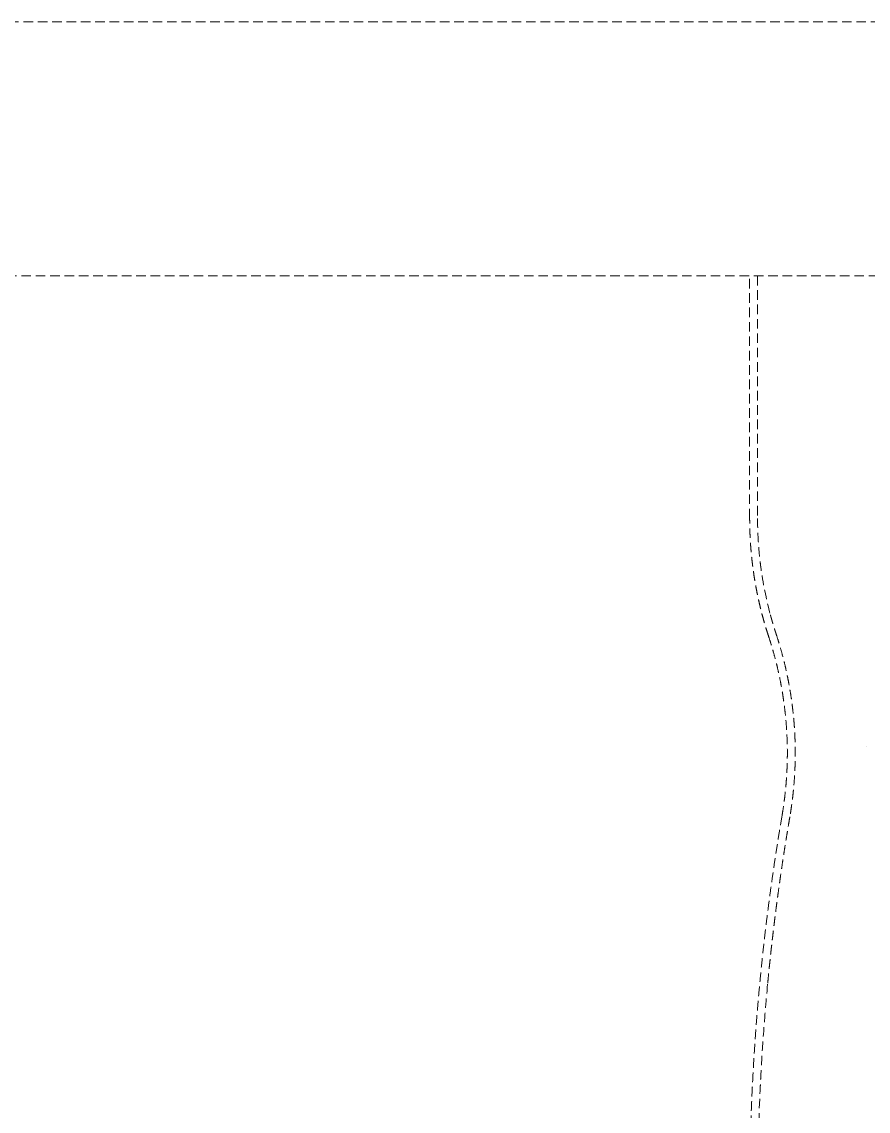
# Model space of a CAD drawing. Header units: millimetres. Extents: x -4151 to 3726, y -2931 to 1353.
# Drawn here: x 452.2 to 564.5, y -39.4 to 105 of the extents above; entities that cross this region are included whole.
import ezdxf

# ---------------------------------------------------------------- set-up
doc = ezdxf.new("R2010")
doc.units = ezdxf.units.MM
doc.linetypes.add('HIDDEN', pattern=[1.905, 1.27, -0.635])
doc.layers.add('DIKOM_ОБЪЕКТ', color=7, linetype='Continuous')

msp = doc.modelspace()

# ---------------------------------------------------------------- linework, layer by layer
at = {"layer": 'DIKOM_ОБЪЕКТ', "color": 7, "linetype": 'HIDDEN', "lineweight": 15, "extrusion": (1, -3.44509e-16, -2.22045e-16)}
for p, q in [((292.428, 105.045), (637.9, 105.045)), ((326.446, 71.345), (637.9, 71.345))]:
    msp.add_line(p, q, dxfattribs=at)
at = {"layer": 'DIKOM_ОБЪЕКТ', "color": 7, "linetype": 'HIDDEN', "lineweight": 15}
for points, degree in [([(548.78, 39.195), (548.78, 71.345)], 1), ([(549.832, 71.345), (549.832, 39.195)], 1), ([(564.285, 8.879), (564.285, 8.879), (564.285, 8.879), (564.285, 8.879)], 3), ([(551.166, -22.556), (551.165, -22.561), (551.165, -22.565), (551.165, -22.57)], 3)]:
    msp.add_open_spline(points, degree=degree, dxfattribs=at)
for points, weights in [([(551.298, 23.529), (549.626, 28.594), (548.78, 33.861), (548.78, 39.195)], [1, 0.991553580841, 0.991553580841, 1]), ([(551.527, 26.411), (551.759, 25.553), (552.015, 24.701), (552.293, 23.857)], [1, 0.999752791564, 0.999752791564, 1]), ([(553.074, -0.226), (554.44, 7.759), (553.836, 15.836), (551.298, 23.529)], [1, 0.980244208345, 0.980244208345, 1]), ([(552.293, 23.857), (554.885, 16.001), (555.502, 7.752), (554.108, -0.403)], [1, 0.9802442083, 0.9802442083, 1]), ([(548.78, -50.805), (548.78, -33.844), (550.215, -16.944), (553.074, -0.226)], [1, 0.997609924359, 0.997609924359, 1]), ([(554.108, -0.403), (552.851, -7.749), (551.87, -15.137), (551.166, -22.556)], [1, 0.999534150991, 0.999534150991, 1])]:
    msp.add_rational_spline(points, weights, degree=3, dxfattribs=at)
for points, knots in [([(549.832, 39.195), (549.832, 38.122), (549.867, 37.047), (549.973, 35.434), (550.018, 34.897), (550.097, 34.091), (550.14, 33.688), (550.189, 33.286), (550.222, 33.017), (550.239, 32.881), (550.536, 30.638), (550.957, 28.519), (551.527, 26.411)], [0, 0, 0, 0, 0.25, 0.25, 0.375, 0.375, 0.4375, 0.46875, 0.46875, 0.5, 0.5, 1, 1, 1, 1]), ([(551.165, -22.57), (550.941, -24.928), (550.746, -27.282), (550.496, -30.807), (550.382, -32.568), (550.268, -34.619), (550.215, -35.644), (550.193, -36.083), (550.179, -36.375), (550.172, -36.52), (549.943, -41.385), (549.832, -46.099), (549.832, -50.805)], [0, 0, 0, 0, 0.25, 0.25, 0.375, 0.4375, 0.46875, 0.484375, 0.484375, 0.5, 0.5, 1, 1, 1, 1])]:
    msp.add_open_spline(points, degree=3, knots=knots, dxfattribs=at)

doc.saveas('drawing.dxf')
